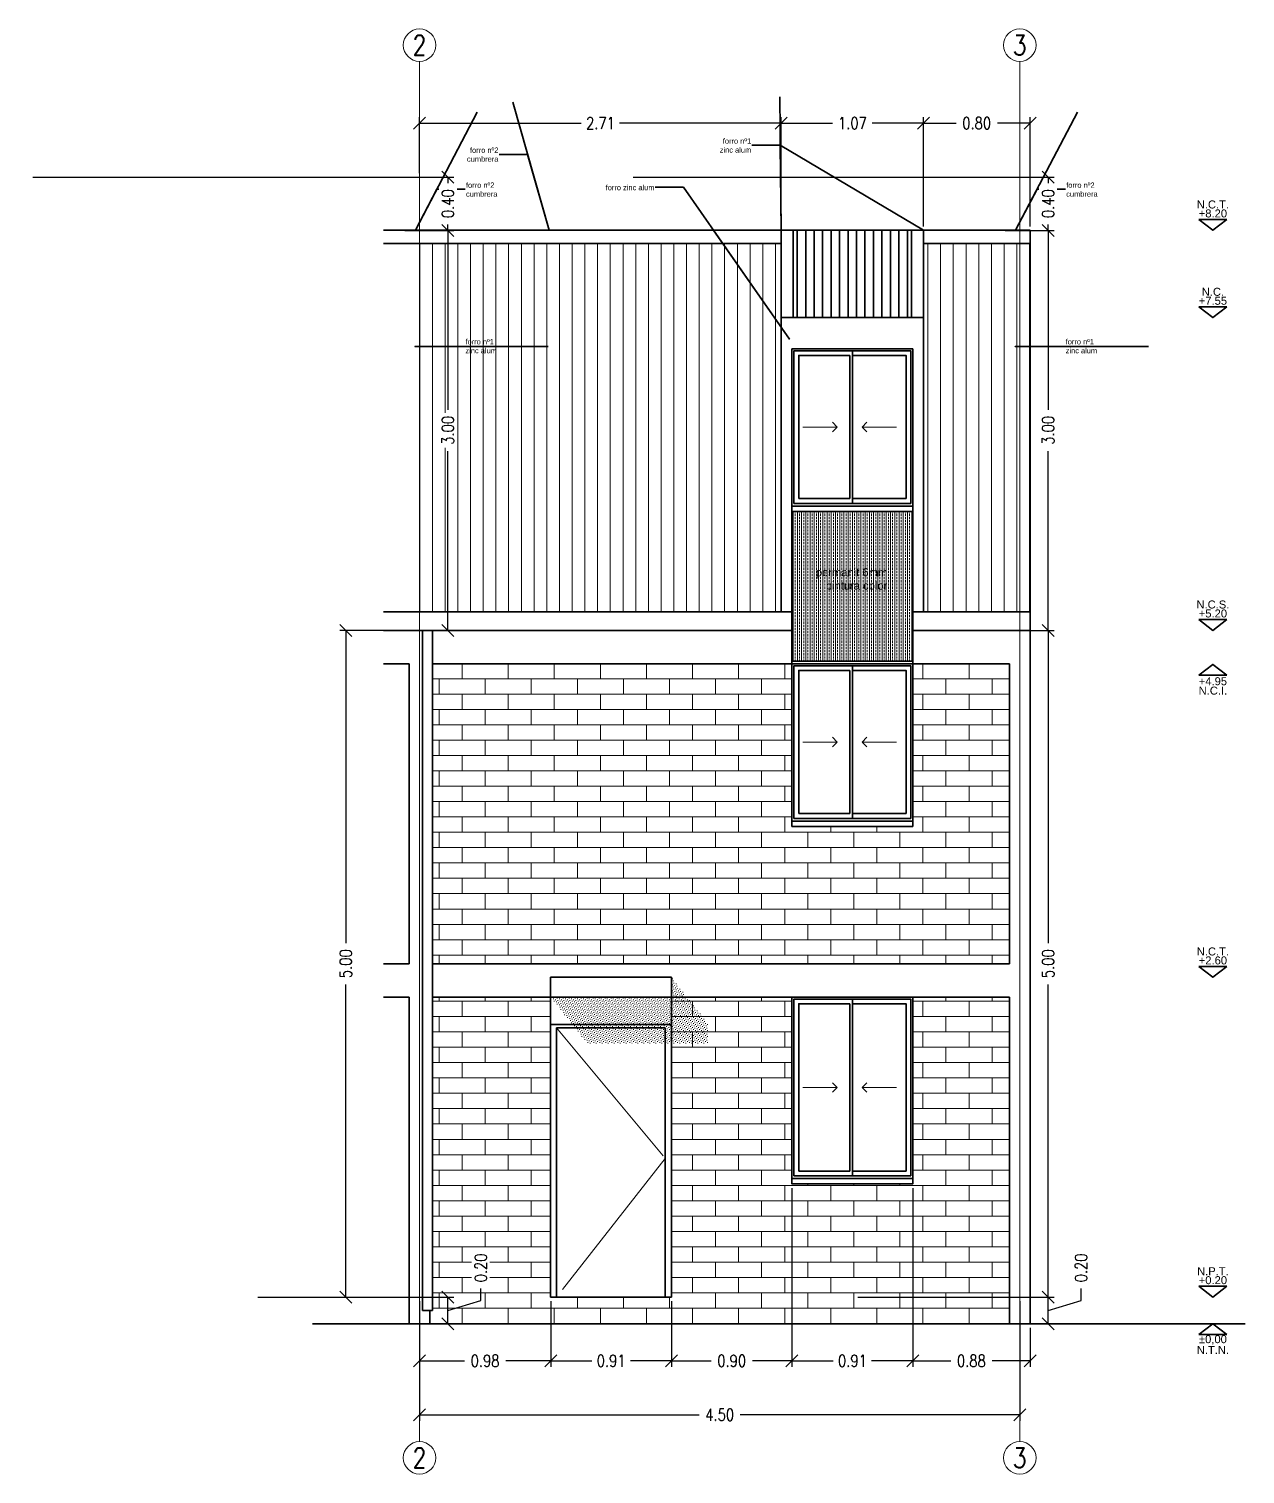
# Model space of a CAD drawing. Header units: metres. Extents: x 45 to 666, y -23 to 325.
# Drawn here: x 157.04 to 166.15, y -10.57 to 0.27 of the extents above; entities that cross this region are included whole.
import ezdxf
from ezdxf.enums import TextEntityAlignment as Align

# ---------------------------------------------------------------- set-up
doc = ezdxf.new("R2010")
doc.units = ezdxf.units.M
doc.header["$LTSCALE"] = 5
doc.header["$MEASUREMENT"] = 0
doc.linetypes.add('HIDDEN', pattern=[0.375, 0.25, -0.125])
doc.layers.get('0').update_dxf_attribs({"color": 30})
doc.layers.get('DEFPOINTS').update_dxf_attribs({"color": 210})
for name, color, linetype, lineweight in [('A-ANNO-DIMS', 3, 'Continuous', 18), ('A-ANNO-NOTE', 7, 'Continuous', 35), ('A-ANNO-SYMB', 3, 'Continuous', 18), ('A-ANNO-TEXT', 3, 'Continuous', 18), ('A-DOOR-FULL', 4, 'Continuous', 25), ('A-ELEV-MBE1', 7, 'Continuous', 35), ('A-ELEV-PATT', 8, 'Continuous', 18), ('A-FLOR-OVHD', 3, 'HIDDEN', 18), ('A-WALL-FULL', 7, 'Continuous', 35), ('A-WALL-FULL-EXTR', 7, 'Continuous', 35)]:
    doc.layers.add(name, color=color, linetype=linetype, lineweight=lineweight)
doc.styles.add('E-ARIAL', font='arial.ttf')
doc.styles.add('E-ROMANS', font='romans.shx', dxfattribs={"width": 0.8})
doc.dimstyles.new('E-0050_TICK_18', dxfattribs={"dimscale": 0.001, "dimtxt": 90, "dimasz": 90, "dimexe": 45, "dimexo": 30, "dimgap": 45, "dimtad": 0, "dimzin": 0, "dimdsep": 46, "dimtxsty": 'E-ROMANS', "dimblk": 'OBLIQUE', "dimcen": 45, "dimclrd": 256, "dimclre": 256, "dimclrt": 256, "dimadec": 0, "dimazin": 0, "dimtfac": 1, "dimtmove": 1, "dimatfit": 3, "dimldrblk": 'OPEN90', "dimfxl": 1, "dimtfill": 1, "dimtolj": 1, "dimtzin": 0, "dimarcsym": 0})
doc.dimstyles.new('E-0200_TICK_12', dxfattribs={"dimscale": 0.001, "dimtxt": 240, "dimasz": 240, "dimexe": 120, "dimexo": 80, "dimgap": 120, "dimtad": 0, "dimzin": 0, "dimdsep": 46, "dimtxsty": 'E-ROMANS', "dimblk": 'OBLIQUE', "dimcen": 120, "dimclrd": 256, "dimclre": 256, "dimclrt": 256, "dimadec": 0, "dimazin": 0, "dimtfac": 1, "dimtmove": 1, "dimatfit": 3, "dimldrblk": 'OPEN90', "dimfxl": 1, "dimtfill": 1, "dimtolj": 1, "dimtzin": 0, "dimlwd": -1, "dimarcsym": 0})

# ---------------------------------------------------------------- blocks, each defined once
blk = doc.blocks.new('_Oblique')
at = {"color": 0, "linetype": 'ByBlock', "lineweight": -2}
blk.add_line((-0.5, -0.5), (0.5, 0.5), dxfattribs=at)
blk = doc.blocks.new('*D122')
at = {"layer": 'A-ANNO-DIMS', "lineweight": -2, "transparency": 16777216}
for p, q in [((159.965, -9.274), (159.965, -10.171)), ((164.465, -9.274), (164.465, -10.171)), ((159.965, -10.126), (162.06, -10.126)), ((164.465, -10.126), (162.369, -10.126))]:
    blk.add_line(p, q, dxfattribs=at)
at = {"layer": 'DEFPOINTS', "color": 0, "transparency": 16777216}
for p in [(159.965, -9.244), (164.465, -9.244), (164.465, -10.126)]:
    blk.add_point(p, dxfattribs=at)
at = {"layer": 'A-ANNO-DIMS', "lineweight": -2, "transparency": 16777216, "xscale": 0.09, "yscale": 0.09, "zscale": 0.09, "rotation": 180}
blk.add_blockref('_Oblique', (159.965, -10.126), dxfattribs=at)
at = {"layer": 'A-ANNO-DIMS', "lineweight": -2, "transparency": 16777216, "xscale": 0.09, "yscale": 0.09, "zscale": 0.09}
blk.add_blockref('_Oblique', (164.465, -10.126), dxfattribs=at)
at = {"layer": 'A-ANNO-DIMS', "transparency": 16777216, "insert": (162.215, -10.126), "char_height": 0.09, "attachment_point": 5, "style": 'E-ROMANS', "bg_fill": 3, "box_fill_scale": 1.25, "bg_fill_color": 256, "bg_fill_true_color": 13158600, "bg_fill_transparency": 0}
blk.add_mtext('\\A1;4.50', dxfattribs=at)
blk = doc.blocks.new('_Open90')
at = {"color": 0, "linetype": 'ByBlock', "lineweight": -2}
for p, q in [((0, 0), (-1, 0)), ((-0.5, 0.5), (0, 0)), ((0, 0), (-0.5, -0.5))]:
    blk.add_line(p, q, dxfattribs=at)
blk = doc.blocks.new('*D516')
at = {"layer": 'A-ANNO-DIMS', "lineweight": -2, "transparency": 16777216}
for p, q in [((160.948, -9.274), (160.948, -9.767)), ((159.965, -9.474), (159.965, -9.767)), ((159.965, -9.722), (160.301, -9.722)), ((160.948, -9.722), (160.611, -9.722))]:
    blk.add_line(p, q, dxfattribs=at)
at = {"layer": 'DEFPOINTS', "color": 0, "transparency": 16777216}
for p in [(160.948, -9.244), (159.965, -9.444), (160.948, -9.722)]:
    blk.add_point(p, dxfattribs=at)
at = {"layer": 'A-ANNO-DIMS', "lineweight": -2, "transparency": 16777216, "xscale": 0.09, "yscale": 0.09, "zscale": 0.09, "rotation": 180}
blk.add_blockref('_Oblique', (159.965, -9.722), dxfattribs=at)
at = {"layer": 'A-ANNO-DIMS', "lineweight": -2, "transparency": 16777216, "xscale": 0.09, "yscale": 0.09, "zscale": 0.09}
blk.add_blockref('_Oblique', (160.948, -9.722), dxfattribs=at)
at = {"layer": 'A-ANNO-DIMS', "transparency": 16777216, "insert": (160.456, -9.722), "char_height": 0.09, "attachment_point": 5, "style": 'E-ROMANS', "bg_fill": 3, "box_fill_scale": 1.25, "bg_fill_color": 256, "bg_fill_true_color": 13158600, "bg_fill_transparency": 0}
blk.add_mtext('\\A1;0.98', dxfattribs=at)
blk = doc.blocks.new('*D517')
at = {"layer": 'A-ANNO-DIMS', "lineweight": -2, "transparency": 16777216}
for p, q in [((160.948, -9.274), (160.948, -9.767)), ((161.854, -9.274), (161.854, -9.767)), ((160.948, -9.722), (161.256, -9.722)), ((161.854, -9.722), (161.545, -9.722))]:
    blk.add_line(p, q, dxfattribs=at)
at = {"layer": 'DEFPOINTS', "color": 0, "transparency": 16777216}
for p in [(160.948, -9.244), (161.854, -9.244), (161.854, -9.722)]:
    blk.add_point(p, dxfattribs=at)
at = {"layer": 'A-ANNO-DIMS', "lineweight": -2, "transparency": 16777216, "xscale": 0.09, "yscale": 0.09, "zscale": 0.09, "rotation": 180}
blk.add_blockref('_Oblique', (160.948, -9.722), dxfattribs=at)
at = {"layer": 'A-ANNO-DIMS', "lineweight": -2, "transparency": 16777216, "xscale": 0.09, "yscale": 0.09, "zscale": 0.09}
blk.add_blockref('_Oblique', (161.854, -9.722), dxfattribs=at)
at = {"layer": 'A-ANNO-DIMS', "transparency": 16777216, "insert": (161.401, -9.722), "char_height": 0.09, "attachment_point": 5, "style": 'E-ROMANS', "bg_fill": 3, "box_fill_scale": 1.25, "bg_fill_color": 256, "bg_fill_true_color": 13158600, "bg_fill_transparency": 0}
blk.add_mtext('\\A1;0.91', dxfattribs=at)
blk = doc.blocks.new('*D518')
at = {"layer": 'A-ANNO-DIMS', "lineweight": -2, "transparency": 16777216}
for p, q in [((162.757, -8.426), (162.757, -9.767)), ((161.854, -9.274), (161.854, -9.767)), ((161.854, -9.722), (162.15, -9.722)), ((162.757, -9.722), (162.46, -9.722))]:
    blk.add_line(p, q, dxfattribs=at)
at = {"layer": 'DEFPOINTS', "color": 0, "transparency": 16777216}
for p in [(162.757, -8.396), (161.854, -9.244), (162.757, -9.722)]:
    blk.add_point(p, dxfattribs=at)
at = {"layer": 'A-ANNO-DIMS', "lineweight": -2, "transparency": 16777216, "xscale": 0.09, "yscale": 0.09, "zscale": 0.09, "rotation": 180}
blk.add_blockref('_Oblique', (161.854, -9.722), dxfattribs=at)
at = {"layer": 'A-ANNO-DIMS', "lineweight": -2, "transparency": 16777216, "xscale": 0.09, "yscale": 0.09, "zscale": 0.09}
blk.add_blockref('_Oblique', (162.757, -9.722), dxfattribs=at)
at = {"layer": 'A-ANNO-DIMS', "transparency": 16777216, "insert": (162.305, -9.722), "char_height": 0.09, "attachment_point": 5, "style": 'E-ROMANS', "bg_fill": 3, "box_fill_scale": 1.25, "bg_fill_color": 256, "bg_fill_true_color": 13158600, "bg_fill_transparency": 0}
blk.add_mtext('\\A1;0.90', dxfattribs=at)
blk = doc.blocks.new('*D519')
at = {"layer": 'A-ANNO-DIMS', "lineweight": -2, "transparency": 16777216}
for p, q in [((162.757, -8.426), (162.757, -9.767)), ((163.663, -8.426), (163.663, -9.767)), ((162.757, -9.722), (163.065, -9.722)), ((163.663, -9.722), (163.354, -9.722))]:
    blk.add_line(p, q, dxfattribs=at)
at = {"layer": 'DEFPOINTS', "color": 0, "transparency": 16777216}
for p in [(162.757, -8.396), (163.663, -8.396), (163.663, -9.722)]:
    blk.add_point(p, dxfattribs=at)
at = {"layer": 'A-ANNO-DIMS', "lineweight": -2, "transparency": 16777216, "xscale": 0.09, "yscale": 0.09, "zscale": 0.09, "rotation": 180}
blk.add_blockref('_Oblique', (162.757, -9.722), dxfattribs=at)
at = {"layer": 'A-ANNO-DIMS', "lineweight": -2, "transparency": 16777216, "xscale": 0.09, "yscale": 0.09, "zscale": 0.09}
blk.add_blockref('_Oblique', (163.663, -9.722), dxfattribs=at)
at = {"layer": 'A-ANNO-DIMS', "transparency": 16777216, "insert": (163.21, -9.722), "char_height": 0.09, "attachment_point": 5, "style": 'E-ROMANS', "bg_fill": 3, "box_fill_scale": 1.25, "bg_fill_color": 256, "bg_fill_true_color": 13158600, "bg_fill_transparency": 0}
blk.add_mtext('\\A1;0.91', dxfattribs=at)
blk = doc.blocks.new('*D520')
at = {"layer": 'A-ANNO-DIMS', "lineweight": -2, "transparency": 16777216}
for p, q in [((163.663, -8.426), (163.663, -9.767)), ((164.542, -9.474), (164.542, -9.767)), ((163.663, -9.722), (163.947, -9.722)), ((164.542, -9.722), (164.257, -9.722))]:
    blk.add_line(p, q, dxfattribs=at)
at = {"layer": 'DEFPOINTS', "color": 0, "transparency": 16777216}
for p in [(163.663, -8.396), (164.542, -9.444), (164.542, -9.722)]:
    blk.add_point(p, dxfattribs=at)
at = {"layer": 'A-ANNO-DIMS', "lineweight": -2, "transparency": 16777216, "xscale": 0.09, "yscale": 0.09, "zscale": 0.09, "rotation": 180}
blk.add_blockref('_Oblique', (163.663, -9.722), dxfattribs=at)
at = {"layer": 'A-ANNO-DIMS', "lineweight": -2, "transparency": 16777216, "xscale": 0.09, "yscale": 0.09, "zscale": 0.09}
blk.add_blockref('_Oblique', (164.542, -9.722), dxfattribs=at)
at = {"layer": 'A-ANNO-DIMS', "transparency": 16777216, "insert": (164.102, -9.722), "char_height": 0.09, "attachment_point": 5, "style": 'E-ROMANS', "bg_fill": 3, "box_fill_scale": 1.25, "bg_fill_color": 256, "bg_fill_true_color": 13158600, "bg_fill_transparency": 0}
blk.add_mtext('\\A1;0.88', dxfattribs=at)
blk = doc.blocks.new('*D521')
at = {"layer": 'A-ANNO-DIMS', "lineweight": -2, "transparency": 16777216}
for p, q in [((159.965, -0.814), (159.965, -0.395)), ((162.677, -1.214), (162.677, -0.395)), ((159.965, -0.44), (161.176, -0.44)), ((162.677, -0.44), (161.465, -0.44))]:
    blk.add_line(p, q, dxfattribs=at)
at = {"layer": 'DEFPOINTS', "color": 0, "transparency": 16777216}
for p in [(162.677, -0.44), (159.965, -0.844), (162.677, -1.244)]:
    blk.add_point(p, dxfattribs=at)
at = {"layer": 'A-ANNO-DIMS', "lineweight": -2, "transparency": 16777216, "xscale": 0.09, "yscale": 0.09, "zscale": 0.09, "rotation": 180}
blk.add_blockref('_Oblique', (159.965, -0.44), dxfattribs=at)
at = {"layer": 'A-ANNO-DIMS', "lineweight": -2, "transparency": 16777216, "xscale": 0.09, "yscale": 0.09, "zscale": 0.09}
blk.add_blockref('_Oblique', (162.677, -0.44), dxfattribs=at)
at = {"layer": 'A-ANNO-DIMS', "transparency": 16777216, "insert": (161.321, -0.44), "char_height": 0.09, "attachment_point": 5, "style": 'E-ROMANS', "bg_fill": 3, "box_fill_scale": 1.25, "bg_fill_color": 256, "bg_fill_true_color": 13158600, "bg_fill_transparency": 0}
blk.add_mtext('\\A1;2.71', dxfattribs=at)
blk = doc.blocks.new('*D522')
at = {"layer": 'A-ANNO-DIMS', "lineweight": -2, "transparency": 16777216}
for p, q in [((162.677, -1.214), (162.677, -0.395)), ((163.743, -1.214), (163.743, -0.395)), ((162.677, -0.44), (163.06, -0.44)), ((163.743, -0.44), (163.359, -0.44))]:
    blk.add_line(p, q, dxfattribs=at)
at = {"layer": 'DEFPOINTS', "color": 0, "transparency": 16777216}
for p in [(163.743, -0.44), (162.677, -1.244), (163.743, -1.244)]:
    blk.add_point(p, dxfattribs=at)
at = {"layer": 'A-ANNO-DIMS', "lineweight": -2, "transparency": 16777216, "xscale": 0.09, "yscale": 0.09, "zscale": 0.09, "rotation": 180}
blk.add_blockref('_Oblique', (162.677, -0.44), dxfattribs=at)
at = {"layer": 'A-ANNO-DIMS', "lineweight": -2, "transparency": 16777216, "xscale": 0.09, "yscale": 0.09, "zscale": 0.09}
blk.add_blockref('_Oblique', (163.743, -0.44), dxfattribs=at)
at = {"layer": 'A-ANNO-DIMS', "transparency": 16777216, "insert": (163.21, -0.44), "char_height": 0.09, "attachment_point": 5, "style": 'E-ROMANS', "bg_fill": 3, "box_fill_scale": 1.25, "bg_fill_color": 256, "bg_fill_true_color": 13158600, "bg_fill_transparency": 0}
blk.add_mtext('\\A1;1.07', dxfattribs=at)
blk = doc.blocks.new('*D523')
at = {"layer": 'A-ANNO-DIMS', "lineweight": -2, "transparency": 16777216}
for p, q in [((163.743, -1.214), (163.743, -0.395)), ((164.542, -1.214), (164.542, -0.395)), ((163.743, -0.44), (163.987, -0.44)), ((164.542, -0.44), (164.297, -0.44))]:
    blk.add_line(p, q, dxfattribs=at)
at = {"layer": 'DEFPOINTS', "color": 0, "transparency": 16777216}
for p in [(164.542, -0.44), (163.743, -1.244), (164.542, -1.244)]:
    blk.add_point(p, dxfattribs=at)
at = {"layer": 'A-ANNO-DIMS', "lineweight": -2, "transparency": 16777216, "xscale": 0.09, "yscale": 0.09, "zscale": 0.09, "rotation": 180}
blk.add_blockref('_Oblique', (163.743, -0.44), dxfattribs=at)
at = {"layer": 'A-ANNO-DIMS', "lineweight": -2, "transparency": 16777216, "xscale": 0.09, "yscale": 0.09, "zscale": 0.09}
blk.add_blockref('_Oblique', (164.542, -0.44), dxfattribs=at)
at = {"layer": 'A-ANNO-DIMS', "transparency": 16777216, "insert": (164.142, -0.44), "char_height": 0.09, "attachment_point": 5, "style": 'E-ROMANS', "bg_fill": 3, "box_fill_scale": 1.25, "bg_fill_color": 256, "bg_fill_true_color": 13158600, "bg_fill_transparency": 0}
blk.add_mtext('\\A1;0.80', dxfattribs=at)
blk = doc.blocks.new('TAG-LEVEL-CO')
for points in [[(0.352, 0.272), (-0.352, 0.272)], [(0.352, 0.272), (0, 0), (-0.352, 0.272)]]:
    blk.add_lwpolyline(points)
at = {"style": 'E-ARIAL'}
for tag, p in [('N.P.T.', (0, 0.486)), ('%%P0,00', (0, 0.262))]:
    blk.add_attdef(tag, text='', height=0.2, dxfattribs=at).set_placement(p, align=Align.BOTTOM_CENTER)
blk = doc.blocks.new('*D186')
at = {"layer": 'A-ANNO-DIMS', "lineweight": -2, "transparency": 16777216}
for p, q in [((164.924, -9.27), (164.924, -9.18)), ((163.251, -9.244), (164.722, -9.244)), ((164.677, -9.444), (164.677, -9.244)), ((164.677, -9.344), (164.924, -9.27)), ((164.355, -9.444), (164.722, -9.444))]:
    blk.add_line(p, q, dxfattribs=at)
at = {"layer": 'DEFPOINTS', "color": 0, "transparency": 16777216}
for p in [(163.221, -9.244), (164.677, -9.244), (164.325, -9.444)]:
    blk.add_point(p, dxfattribs=at)
at = {"layer": 'A-ANNO-DIMS', "lineweight": -2, "transparency": 16777216, "xscale": 0.09, "yscale": 0.09, "zscale": 0.09}
for p, rotation in [((164.677, -9.244), 90), ((164.677, -9.444), 270)]:
    blk.add_blockref('_Oblique', p, dxfattribs=dict(at, rotation=rotation))
at = {"layer": 'A-ANNO-DIMS', "transparency": 16777216, "insert": (164.924, -9.025), "char_height": 0.09, "attachment_point": 5, "rotation": 90, "style": 'E-ROMANS', "bg_fill": 3, "box_fill_scale": 1.25, "bg_fill_color": 256, "bg_fill_true_color": 13158600, "bg_fill_transparency": 0}
blk.add_mtext('\\A1;0.20', dxfattribs=at)
blk = doc.blocks.new('*D187')
at = {"layer": 'A-ANNO-DIMS', "lineweight": -2, "transparency": 16777216}
for p, q in [((164.355, -4.244), (164.722, -4.244)), ((164.677, -4.244), (164.677, -6.589)), ((164.677, -9.244), (164.677, -6.899)), ((163.251, -9.244), (164.722, -9.244))]:
    blk.add_line(p, q, dxfattribs=at)
at = {"layer": 'DEFPOINTS', "color": 0, "transparency": 16777216}
for p in [(164.325, -4.244), (164.677, -4.244), (163.221, -9.244)]:
    blk.add_point(p, dxfattribs=at)
at = {"layer": 'A-ANNO-DIMS', "lineweight": -2, "transparency": 16777216, "xscale": 0.09, "yscale": 0.09, "zscale": 0.09}
for p, rotation in [((164.677, -4.244), 90), ((164.677, -9.244), 270)]:
    blk.add_blockref('_Oblique', p, dxfattribs=dict(at, rotation=rotation))
at = {"layer": 'A-ANNO-DIMS', "transparency": 16777216, "insert": (164.677, -6.744), "char_height": 0.09, "attachment_point": 5, "rotation": 90, "style": 'E-ROMANS', "bg_fill": 3, "box_fill_scale": 1.25, "bg_fill_color": 256, "bg_fill_true_color": 13158600, "bg_fill_transparency": 0}
blk.add_mtext('\\A1;5.00', dxfattribs=at)
blk = doc.blocks.new('*D188')
at = {"layer": 'A-ANNO-DIMS', "lineweight": -2, "transparency": 16777216}
for p, q in [((164.355, -1.244), (164.722, -1.244)), ((164.677, -1.244), (164.677, -2.589)), ((164.677, -4.244), (164.677, -2.899)), ((164.355, -4.244), (164.722, -4.244))]:
    blk.add_line(p, q, dxfattribs=at)
at = {"layer": 'DEFPOINTS', "color": 0, "transparency": 16777216}
for p in [(164.325, -1.244), (164.677, -1.244), (164.325, -4.244)]:
    blk.add_point(p, dxfattribs=at)
at = {"layer": 'A-ANNO-DIMS', "lineweight": -2, "transparency": 16777216, "xscale": 0.09, "yscale": 0.09, "zscale": 0.09}
for p, rotation in [((164.677, -1.244), 90), ((164.677, -4.244), 270)]:
    blk.add_blockref('_Oblique', p, dxfattribs=dict(at, rotation=rotation))
at = {"layer": 'A-ANNO-DIMS', "transparency": 16777216, "insert": (164.677, -2.744), "char_height": 0.09, "attachment_point": 5, "rotation": 90, "style": 'E-ROMANS', "bg_fill": 3, "box_fill_scale": 1.25, "bg_fill_color": 256, "bg_fill_true_color": 13158600, "bg_fill_transparency": 0}
blk.add_mtext('\\A1;3.00', dxfattribs=at)
blk = doc.blocks.new('*D189')
at = {"layer": 'A-ANNO-DIMS', "lineweight": -2, "transparency": 16777216}
for p, q in [((161.566, -0.844), (164.722, -0.844)), ((164.677, -0.844), (164.677, -0.889)), ((164.355, -1.244), (164.722, -1.244)), ((164.677, -1.244), (164.677, -1.199))]:
    blk.add_line(p, q, dxfattribs=at)
at = {"layer": 'DEFPOINTS', "color": 0, "transparency": 16777216}
for p in [(161.536, -0.844), (164.677, -0.844), (164.325, -1.244)]:
    blk.add_point(p, dxfattribs=at)
at = {"layer": 'A-ANNO-DIMS', "lineweight": -2, "transparency": 16777216, "xscale": 0.09, "yscale": 0.09, "zscale": 0.09}
for p, rotation in [((164.677, -0.844), 90), ((164.677, -1.244), 270)]:
    blk.add_blockref('_Oblique', p, dxfattribs=dict(at, rotation=rotation))
at = {"layer": 'A-ANNO-DIMS', "transparency": 16777216, "insert": (164.677, -1.044), "char_height": 0.09, "attachment_point": 5, "rotation": 90, "style": 'E-ROMANS', "bg_fill": 3, "box_fill_scale": 1.25, "bg_fill_color": 256, "bg_fill_true_color": 13158600, "bg_fill_transparency": 0}
blk.add_mtext('\\A1;0.40', dxfattribs=at)
blk = doc.blocks.new('*D214')
at = {"layer": 'A-ANNO-DIMS', "lineweight": -2, "transparency": 16777216}
for p, q in [((160.424, -9.27), (160.424, -9.18)), ((158.751, -9.244), (160.222, -9.244)), ((160.177, -9.444), (160.177, -9.244)), ((160.177, -9.344), (160.424, -9.27)), ((159.855, -9.444), (160.222, -9.444))]:
    blk.add_line(p, q, dxfattribs=at)
at = {"layer": 'DEFPOINTS', "color": 0, "transparency": 16777216}
for p in [(158.721, -9.244), (160.177, -9.244), (159.825, -9.444)]:
    blk.add_point(p, dxfattribs=at)
at = {"layer": 'A-ANNO-DIMS', "lineweight": -2, "transparency": 16777216, "xscale": 0.09, "yscale": 0.09, "zscale": 0.09}
for p, rotation in [((160.177, -9.244), 90), ((160.177, -9.444), 270)]:
    blk.add_blockref('_Oblique', p, dxfattribs=dict(at, rotation=rotation))
at = {"layer": 'A-ANNO-DIMS', "transparency": 16777216, "insert": (160.424, -9.025), "char_height": 0.09, "attachment_point": 5, "rotation": 90, "style": 'E-ROMANS', "bg_fill": 3, "box_fill_scale": 1.25, "bg_fill_color": 256, "bg_fill_true_color": 13158600, "bg_fill_transparency": 0}
blk.add_mtext('\\A1;0.20', dxfattribs=at)
blk = doc.blocks.new('*D215')
at = {"layer": 'A-ANNO-DIMS', "lineweight": -2, "transparency": 16777216}
for p, q in [((159.795, -4.244), (159.366, -4.244)), ((159.411, -4.244), (159.411, -6.589)), ((159.411, -9.244), (159.411, -6.899)), ((158.751, -9.244), (159.456, -9.244))]:
    blk.add_line(p, q, dxfattribs=at)
at = {"layer": 'DEFPOINTS', "color": 0, "transparency": 16777216}
for p in [(159.411, -4.244), (159.825, -4.244), (158.721, -9.244)]:
    blk.add_point(p, dxfattribs=at)
at = {"layer": 'A-ANNO-DIMS', "lineweight": -2, "transparency": 16777216, "xscale": 0.09, "yscale": 0.09, "zscale": 0.09}
for p, rotation in [((159.411, -4.244), 90), ((159.411, -9.244), 270)]:
    blk.add_blockref('_Oblique', p, dxfattribs=dict(at, rotation=rotation))
at = {"layer": 'A-ANNO-DIMS', "transparency": 16777216, "insert": (159.411, -6.744), "char_height": 0.09, "attachment_point": 5, "rotation": 90, "style": 'E-ROMANS', "bg_fill": 3, "box_fill_scale": 1.25, "bg_fill_color": 256, "bg_fill_true_color": 13158600, "bg_fill_transparency": 0}
blk.add_mtext('\\A1;5.00', dxfattribs=at)
blk = doc.blocks.new('*D216')
at = {"layer": 'A-ANNO-DIMS', "lineweight": -2, "transparency": 16777216}
for p, q in [((159.855, -1.244), (160.222, -1.244)), ((160.177, -1.244), (160.177, -2.589)), ((160.177, -4.244), (160.177, -2.899)), ((159.855, -4.244), (160.222, -4.244))]:
    blk.add_line(p, q, dxfattribs=at)
at = {"layer": 'DEFPOINTS', "color": 0, "transparency": 16777216}
for p in [(159.825, -1.244), (160.177, -1.244), (159.825, -4.244)]:
    blk.add_point(p, dxfattribs=at)
at = {"layer": 'A-ANNO-DIMS', "lineweight": -2, "transparency": 16777216, "xscale": 0.09, "yscale": 0.09, "zscale": 0.09}
for p, rotation in [((160.177, -1.244), 90), ((160.177, -4.244), 270)]:
    blk.add_blockref('_Oblique', p, dxfattribs=dict(at, rotation=rotation))
at = {"layer": 'A-ANNO-DIMS', "transparency": 16777216, "insert": (160.177, -2.744), "char_height": 0.09, "attachment_point": 5, "rotation": 90, "style": 'E-ROMANS', "bg_fill": 3, "box_fill_scale": 1.25, "bg_fill_color": 256, "bg_fill_true_color": 13158600, "bg_fill_transparency": 0}
blk.add_mtext('\\A1;3.00', dxfattribs=at)
blk = doc.blocks.new('*D217')
at = {"layer": 'A-ANNO-DIMS', "lineweight": -2, "transparency": 16777216}
for p, q in [((157.066, -0.844), (160.222, -0.844)), ((160.177, -0.844), (160.177, -0.889)), ((159.855, -1.244), (160.222, -1.244)), ((160.177, -1.244), (160.177, -1.199))]:
    blk.add_line(p, q, dxfattribs=at)
at = {"layer": 'DEFPOINTS', "color": 0, "transparency": 16777216}
for p in [(157.036, -0.844), (160.177, -0.844), (159.825, -1.244)]:
    blk.add_point(p, dxfattribs=at)
at = {"layer": 'A-ANNO-DIMS', "lineweight": -2, "transparency": 16777216, "xscale": 0.09, "yscale": 0.09, "zscale": 0.09}
for p, rotation in [((160.177, -0.844), 90), ((160.177, -1.244), 270)]:
    blk.add_blockref('_Oblique', p, dxfattribs=dict(at, rotation=rotation))
at = {"layer": 'A-ANNO-DIMS', "transparency": 16777216, "insert": (160.177, -1.044), "char_height": 0.09, "attachment_point": 5, "rotation": 90, "style": 'E-ROMANS', "bg_fill": 3, "box_fill_scale": 1.25, "bg_fill_color": 256, "bg_fill_true_color": 13158600, "bg_fill_transparency": 0}
blk.add_mtext('\\A1;0.40', dxfattribs=at)

msp = doc.modelspace()

# ---------------------------------------------------------------- hatches: boundary and pattern name
at = {"layer": 'A-ELEV-MBE1'}
h = msp.add_hatch(dxfattribs=at)
h.set_pattern_fill('LINE', color=256, scale=0.02, angle=90, style=0)
h.set_pattern_definition([(90, (-32.21227, -57.724315), (-0.0635, 4e-18), [])])
h.paths.add_polyline_path([(163.6525, -1.2438), (162.7665, -1.2438), (162.7665, -1.8987), (163.6525, -1.8987)])
at = {"layer": 'A-ELEV-PATT'}
h = msp.add_hatch(dxfattribs=at)
h.set_pattern_fill('LINE', color=256, scale=0.03, angle=90, style=0)
h.set_pattern_definition([(90, (-43.20227, 32.35333), (-0.09525, 6e-18), [])])
h.paths.add_polyline_path([(164.5415, -1.3438), (163.7425, -1.3438), (163.7425, -1.8987), (163.7425, -4.1038), (164.4625, -4.1038), (164.5415, -4.1038)])
h.paths.add_polyline_path([(159.9645, -1.3438), (159.9645, -4.1038), (162.6765, -4.1038), (162.6765, -1.3438)])
h = msp.add_hatch(dxfattribs=at)
h.set_pattern_fill('BRASS', color=256, scale=0.005, angle=90, style=0)
h.set_pattern_definition([(90, (358.63135, -57.724315), (0.03175, 2e-18), []), (90, (358.647226, -57.724315), (0.03175, 2e-18), [0.015875, -0.0079375])])
h.paths.add_polyline_path([(163.6625, -4.4758), (163.6626, -3.3517), (162.7565, -3.3517), (162.7565, -4.4758)])
h = msp.add_hatch(dxfattribs=at)
h.set_pattern_fill('DOTS', color=256, scale=0.01, angle=45, style=0)
h.set_pattern_definition([(45, (-38.702268, 32.353326), (-0.0056126601, 0.0168379802), [0, -0.015875])])
h.paths.add_polyline_path([(161.8535, -6.8458), (162.1271, -7.1929), (162.1271, -7.3429), (161.2211, -7.3409), (160.9475, -6.9938), (161.8535, -6.9938)])

# ---------------------------------------------------------------- linework, layer by layer
at = {"layer": 'A-ANNO-SYMB', "ltscale": 2}
for points in [[(159.9645, 0.0228), (159.9645, -10.3277)], [(164.4645, 0.0228), (164.4645, -10.3277)]]:
    msp.add_lwpolyline(points, dxfattribs=at)
at = {"layer": 'A-ANNO-SYMB', "linetype": 'Continuous', "ltscale": 5}
for centre in [(159.9645, 0.1447), (164.4645, 0.1447), (159.9645, -10.4496), (164.4645, -10.4496)]:
    msp.add_circle(centre, 0.1219, dxfattribs=at)
at = {"layer": 'A-DOOR-FULL'}
for points in [[(163.6625, -2.1337), (162.7565, -2.1337), (162.7565, -3.3517), (163.6626, -3.3517)], [(163.6625, -4.4958), (162.7565, -4.4958), (162.7565, -5.7138), (163.6626, -5.7138)]]:
    msp.add_lwpolyline(points, close=True, dxfattribs=at)
at = {"layer": 'A-ELEV-MBE1'}
for p, q in [((162.6765, -1.8987), (162.6765, -1.2438)), ((162.6765, -1.2438), (163.7425, -1.2438)), ((162.7665, -1.8987), (162.7665, -1.2438)), ((163.6525, -1.8987), (163.6525, -1.2438)), ((163.7425, -1.8987), (163.7425, -1.2438)), ((164.5415, -4.1038), (164.5415, -1.2438)), ((163.2095, -3.2917), (163.2095, -2.1467)), ((163.1895, -3.2561), (163.1895, -2.1823)), ((162.7565, -3.3117), (163.6625, -3.3117)), ((162.7715, -3.2917), (163.6475, -3.2917)), ((162.8071, -3.2561), (163.1895, -3.2561)), ((163.2095, -3.2561), (163.6119, -3.2561)), ((164.5415, -4.2438), (164.5415, -4.1038)), ((164.5415, -9.4438), (164.5415, -4.2438)), ((159.8876, -4.4958), (159.6948, -4.4958)), ((159.8876, -6.7438), (159.8876, -4.4958)), ((162.7565, -4.4758), (163.6625, -4.4758)), ((163.1895, -5.6182), (163.1895, -4.5444)), ((163.2095, -5.6538), (163.2095, -4.5088)), ((162.8071, -5.6182), (163.1895, -5.6182)), ((163.2095, -5.6182), (163.6119, -5.6182)), ((162.7565, -5.6738), (163.6625, -5.6738)), ((162.7715, -5.6538), (163.6475, -5.6538)), ((163.1895, -8.3002), (163.1895, -7.0444)), ((163.2095, -8.3358), (163.2095, -7.0088)), ((161.8535, -7.1988), (160.9475, -7.1988)), ((161.8073, -7.2238), (160.9913, -7.2238)), ((162.7715, -8.3358), (163.6475, -8.3358)), ((162.8071, -8.3002), (163.1895, -8.3002)), ((163.2095, -8.3002), (163.6119, -8.3002)), ((162.7565, -8.3558), (163.6625, -8.3558))]:
    msp.add_line(p, q, dxfattribs=at)
for points in [[(159.6948, -1.2438), (160.0415, -1.2438)], [(159.9645, -1.2438), (162.6765, -1.2438)], [(163.7425, -1.2438), (164.5415, -1.2438)], [(164.4625, -1.2438), (164.5415, -1.2438)], [(159.6948, -1.3438), (160.0415, -1.3438)], [(159.9625, -1.3438), (160.0415, -1.3438)], [(159.9645, -1.3438), (162.6765, -1.3438)], [(163.7425, -1.3438), (164.5415, -1.3438)], [(164.4625, -1.3438), (164.5415, -1.3438)], [(162.6765, -4.1038), (162.6765, -1.8987), (163.7425, -1.8987), (163.7425, -4.1038)], [(163.6475, -3.2917), (163.6475, -2.1467), (162.7715, -2.1467), (162.7715, -3.2917)], [(163.1895, -2.1823), (162.8071, -2.1823), (162.8071, -3.2561)], [(163.6119, -3.2561), (163.6119, -2.1823), (163.2095, -2.1823)], [(162.7565, -4.4958), (162.7565, -3.3517)], [(163.6626, -3.3517), (163.6625, -4.4958)], [(159.9645, -4.1038), (159.6948, -4.1038)], [(159.9645, -4.1038), (159.6948, -4.1038)], [(159.9625, -4.1038), (160.0415, -4.1038)], [(159.9645, -4.1038), (162.7565, -4.1038)], [(164.4625, -4.1038), (163.6626, -4.1038)], [(164.4625, -4.1038), (164.5415, -4.1038)], [(160.0625, -4.2438), (159.6948, -4.2438)], [(159.9625, -4.2438), (160.0415, -4.2438)], [(160.0625, -4.2438), (162.7565, -4.2438)], [(164.4625, -4.2438), (163.6625, -4.2438)], [(164.4625, -4.2438), (164.5415, -4.2438)], [(163.6475, -5.6538), (163.6475, -4.5088), (162.7715, -4.5088), (162.7715, -5.6538)], [(163.1895, -4.5444), (162.8071, -4.5444), (162.8071, -5.6182)], [(163.6119, -5.6182), (163.6119, -4.5444), (163.2095, -4.5444)], [(159.6948, -6.7438), (159.8876, -6.7438)], [(159.6948, -6.9958), (159.8876, -6.9958)], [(163.6475, -8.3358), (163.6475, -7.0088), (162.7715, -7.0088), (162.7715, -8.3358)], [(163.1895, -7.0444), (162.8071, -7.0444), (162.8071, -8.3002)], [(163.6119, -8.3002), (163.6119, -7.0444), (163.2095, -7.0444)]]:
    msp.add_lwpolyline(points, dxfattribs=at)
for points in [[(163.6625, -2.1337), (162.7565, -2.1337), (162.7565, -3.3517), (163.6625, -3.3517)], [(163.6625, -4.4958), (162.7565, -4.4958), (162.7565, -5.7138), (163.6625, -5.7138)], [(163.6625, -6.9958), (162.7565, -6.9958), (162.7565, -8.3958), (163.6625, -8.3958)]]:
    msp.add_lwpolyline(points, close=True, dxfattribs=at)
at = {"layer": 'A-FLOR-OVHD'}
for points in [[(163.0612, -2.6838), (163.0965, -2.7192), (163.0612, -2.7546)], [(163.3179, -2.6838), (163.2826, -2.7192), (163.3179, -2.7546)], [(162.8386, -2.7192), (163.0965, -2.7192)], [(163.5405, -2.7192), (163.2826, -2.7192)], [(162.8386, -5.0813), (163.0965, -5.0813)], [(163.0612, -5.0459), (163.0965, -5.0813), (163.0612, -5.1167)], [(163.3179, -5.0459), (163.2826, -5.0813), (163.3179, -5.1167)], [(163.5405, -5.0813), (163.2826, -5.0813)], [(162.8386, -7.6723), (163.0965, -7.6723)], [(163.0612, -7.6369), (163.0965, -7.6723), (163.0612, -7.7077)], [(163.3179, -7.6369), (163.2826, -7.6723), (163.3179, -7.7077)], [(163.5405, -7.6723), (163.2826, -7.6723)]]:
    msp.add_lwpolyline(points, dxfattribs=at)
at = {"layer": 'A-WALL-FULL'}
msp.add_lwpolyline([(159.1625, -9.4438), (166.154, -9.4438)], dxfattribs=at)
at = {"layer": 'A-WALL-FULL-EXTR'}
msp.add_line((160.9475, -6.9938), (161.8535, -6.9938), dxfattribs=at)
msp.add_lwpolyline([(161.8535, -6.9938), (161.8535, -6.8458), (160.9475, -6.8458), (160.9475, -6.9938)], dxfattribs=at)

# ---------------------------------------------------------------- block references
at = {"layer": 'A-ANNO-NOTE', "xscale": 0.3000000000000114, "yscale": 0.3000000000000114, "zscale": 0.3000000000000114}
for p, values in [((165.9127, -1.2438), {'%%P0,00': '+8.20', 'N.P.T.': 'N.C.T.'}), ((165.9127, -1.8987), {'%%P0,00': '+7.55', 'N.P.T.': 'N.C.'}), ((165.9127, -4.2438), {'%%P0,00': '+5.20', 'N.P.T.': 'N.C.S.'}), ((165.9127, -6.8458), {'%%P0,00': '+2.60', 'N.P.T.': 'N.C.T.'}), ((165.9127, -9.2438), {'%%P0,00': '+0.20', 'N.P.T.': 'N.P.T.'})]:
    msp.add_blockref('TAG-LEVEL-CO', p, dxfattribs=at).add_auto_attribs(values)
at = {"layer": 'A-ANNO-NOTE'}
ref = msp.add_blockref('TAG-LEVEL-CO', (165.9127, -4.4988), dxfattribs=dict(at, xscale=-0.3000000000000114, yscale=0.3000000000000114, zscale=0.3, rotation=180))
ref.add_attrib('%%P0,00', '+4.95', dxfattribs={"layer": '0', "height": 0.06, "rotation": 360, "style": 'E-ARIAL'}).set_placement((165.9127, -4.6735), align=Align.BOTTOM_CENTER)
ref.add_attrib('N.P.T.', 'N.C.I.', dxfattribs={"layer": '0', "height": 0.06, "rotation": 360, "style": 'E-ARIAL'}).set_placement((165.9127, -4.7438), align=Align.BOTTOM_CENTER)
ref = msp.add_blockref('TAG-LEVEL-CO', (165.9127, -9.4438), dxfattribs=dict(at, xscale=-0.3000000000000114, yscale=0.3000000000000114, zscale=0.3, rotation=180))
ref.add_attrib('%%P0,00', '%%P0,00', dxfattribs={"layer": '0', "height": 0.06, "style": 'E-ARIAL'}).set_placement((165.9127, -9.6079), align=Align.BOTTOM_CENTER)
ref.add_attrib('N.P.T.', 'N.T.N.', dxfattribs={"layer": '0', "height": 0.06, "style": 'E-ARIAL'}).set_placement((165.9127, -9.6888), align=Align.BOTTOM_CENTER)

# ---------------------------------------------------------------- texts
at = {"layer": 'A-ANNO-NOTE', "style": 'E-ARIAL'}
for s, insert, char_height, attachment_point in [('forro nº2\\Pcumbrera ', (164.8128, -0.9387), 0.04, 4), ('forro nº1\\Pzinc alum', (160.3088, -2.113), 0.04, 4), ('forro nº1\\Pzinc alum', (164.8088, -2.113), 0.04, 4), ('permanit 6mm\\Ppintura color', (163.4715, -3.8671), 0.06, 6)]:
    msp.add_mtext(s, dxfattribs=dict(at, insert=insert, char_height=char_height, attachment_point=attachment_point))
at = {"layer": 'A-ANNO-TEXT', "ltscale": 5, "char_height": 0.15, "attachment_point": 5, "style": 'E-ROMANS'}
for s, insert in [('2', (159.9645, 0.1447)), ('3', (164.4645, 0.1447)), ('2', (159.9645, -10.4496)), ('3', (164.4645, -10.4496))]:
    msp.add_mtext(s, dxfattribs=dict(at, insert=insert))

# ---------------------------------------------------------------- leaders
at = {"layer": 'A-ANNO-NOTE'}
for points in [[(159.9293, -2.1153), (160.0905, -2.1153), (160.3031, -2.1153)], [(164.4293, -2.1153), (164.5905, -2.1153), (164.8031, -2.1153)]]:
    msp.add_leader(points, dimstyle='E-0200_TICK_12', override={"dimasz": 0.2, "dimtad": 0, "dimldrblk": 'Open90'}, dxfattribs=at)

# ---------------------------------------------------------------- next in the draw order: dimensions: what is measured, and where the dimension line sits
at = {"layer": 'A-ANNO-DIMS'}
dim = msp.add_linear_dim(base=(162.6765, -0.44), p1=(159.9645, -0.8438), p2=(162.6765, -1.2438), dimstyle='E-0050_TICK_18', dxfattribs=at)
dim.commit()
dim.dimension.update_dxf_attribs({"geometry": '*D521', "text_midpoint": (161.3205, -0.44)})
dim = msp.add_aligned_dim(p1=(159.9645, -9.2438), p2=(164.4645, -9.2438), distance=-0.8817, dimstyle='E-0050_TICK_18', dxfattribs=at)
dim.commit()
dim.dimension.update_dxf_attribs({"geometry": '*D122', "text_midpoint": (162.2145, -10.1255)})

# ---------------------------------------------------------------- next in the draw order: hatches: boundary and pattern name
at = {"layer": 'A-ELEV-PATT'}
h = msp.add_hatch(dxfattribs=at)
h.set_pattern_fill('AR-BRSTD', color=256, scale=0.0017, style=0)
h.set_pattern_definition([(0, (0, 0), (0, 0.11516106), []), (90, (0, 0), (-0.17272, 0.11516106), [0.11516106, -0.11516106])])
h.paths.add_polyline_path([(160.2342, -6.9958), (160.0625, -6.9958), (160.0625, -9.3438), (160.0416, -9.3438), (160.0416, -9.4438), (160.2342, -9.4438)])
h.paths.add_polyline_path([(160.7067, -6.9958), (160.2342, -6.9958), (160.2342, -9.4438), (160.7067, -9.4438)])
h.paths.add_polyline_path([(160.9475, -6.9958), (160.7067, -6.9958), (160.7067, -9.4438), (164.3875, -9.4438), (164.3875, -6.9958), (163.6625, -6.9958), (163.6625, -8.3958), (162.7565, -8.3958), (162.7565, -6.9958), (161.8535, -6.9958), (161.8535, -9.2438), (160.9475, -9.2438)])
h.paths.add_polyline_path([(160.0625, -6.7438), (164.3875, -6.7438), (164.3875, -4.4958), (163.6625, -4.4958), (163.6626, -5.7138), (162.7565, -5.7138), (162.7565, -4.4958), (160.0625, -4.4958)])
h.paths.add_polyline_path([(160.9475, -6.9958), (161.8535, -6.9958), (161.8535, -6.9938), (160.9475, -6.9938)])

# ---------------------------------------------------------------- next in the draw order: linework, layer by layer
at = {"layer": 'A-ELEV-MBE1'}
for p, q in [((159.9875, -4.2438), (159.9875, -9.3438)), ((160.0625, -4.2438), (160.0625, -9.3438)), ((160.9475, -6.9938), (160.9475, -9.2438)), ((161.8535, -6.9938), (161.8535, -9.2438)), ((160.9913, -7.2238), (160.9913, -9.2438)), ((161.8073, -9.2438), (161.8073, -7.2238)), ((161.8535, -9.2438), (160.9475, -9.2438))]:
    msp.add_line(p, q, dxfattribs=at)
for points in [[(159.9625, -1.2438), (160.0415, -1.2438)], [(159.9875, -9.3438), (160.0625, -9.3438)]]:
    msp.add_lwpolyline(points, dxfattribs=at)
at = {"layer": 'A-FLOR-OVHD'}
msp.add_lwpolyline([(160.9913, -7.2238), (161.8073, -8.2036), (160.9913, -9.2438)], dxfattribs=at)

# ---------------------------------------------------------------- next in the draw order: texts
at = {"layer": 'A-ANNO-NOTE', "char_height": 0.04, "style": 'E-ARIAL'}
for s, insert, attachment_point in [('forro nº2\\Pcumbrera ', (160.5559, -0.6764), 6), ('forro nº1\\Pzinc alum', (162.4513, -0.608), 6), ('forro nº2\\Pcumbrera ', (160.3128, -0.9387), 4), ('forro zinc alum', (161.7264, -0.9235), 6)]:
    msp.add_mtext(s, dxfattribs=dict(at, insert=insert, attachment_point=attachment_point))

# ---------------------------------------------------------------- next in the draw order: dimensions: what is measured, and where the dimension line sits
at = {"layer": 'A-ANNO-DIMS'}
dim = msp.add_linear_dim(base=(163.7425, -0.44), p1=(162.6765, -1.2438), p2=(163.7425, -1.2438), dimstyle='E-0050_TICK_18', dxfattribs=at)
dim.commit()
dim.dimension.update_dxf_attribs({"geometry": '*D522', "text_midpoint": (163.2095, -0.44)})

# ---------------------------------------------------------------- next in the draw order: leaders
at = {"layer": 'A-ANNO-NOTE'}
for points in [[(160.9353, -1.2438), (160.7741, -0.6741), (160.5615, -0.6741)], [(159.9333, -1.2438), (160.0945, -0.9364), (160.3071, -0.9364)]]:
    msp.add_leader(points, dimstyle='E-0200_TICK_12', override={"dimasz": 0.2, "dimtad": 0, "dimldrblk": 'Open90'}, dxfattribs=at)

# ---------------------------------------------------------------- next in the draw order: dimensions: what is measured, and where the dimension line sits
at = {"layer": 'A-ANNO-DIMS'}
for base, p1, p2, picture, middle in [((164.5415, -0.44), (163.7425, -1.2438), (164.5415, -1.2438), '*D523', (164.142, -0.44)), ((160.9475, -9.7223), (159.9645, -9.4438), (160.9475, -9.2438), '*D516', (160.456, -9.7223))]:
    dim = msp.add_linear_dim(base=base, p1=p1, p2=p2, dimstyle='E-0050_TICK_18', dxfattribs=at)
    dim.commit()
    dim.dimension.update_dxf_attribs({"geometry": picture, "text_midpoint": middle})

# ---------------------------------------------------------------- next in the draw order: leaders
at = {"layer": 'A-ANNO-NOTE'}
for points in [[(162.6765, -1.2438), (162.6695, -0.6057), (162.4569, -0.6057)], [(162.738, -2.0596), (161.9446, -0.9212), (161.732, -0.9212)]]:
    msp.add_leader(points, dimstyle='E-0200_TICK_12', override={"dimasz": 0.2, "dimtad": 0, "dimldrblk": 'Open90'}, dxfattribs=at)

# ---------------------------------------------------------------- next in the draw order: linework, layer by layer
at = {"layer": 'A-ELEV-MBE1'}
for p, q in [((159.8876, -9.4438), (159.8876, -6.9958)), ((160.0416, -9.4438), (160.0416, -9.3438))]:
    msp.add_line(p, q, dxfattribs=at)

# ---------------------------------------------------------------- next in the draw order: dimensions: what is measured, and where the dimension line sits
at = {"layer": 'A-ANNO-DIMS'}
dim = msp.add_linear_dim(base=(161.8535, -9.7223), p1=(160.9475, -9.2438), p2=(161.8535, -9.2438), dimstyle='E-0050_TICK_18', dxfattribs=at)
dim.commit()
dim.dimension.update_dxf_attribs({"geometry": '*D517', "text_midpoint": (161.4005, -9.7223)})

# ---------------------------------------------------------------- next in the draw order: leaders
at = {"layer": 'A-ANNO-NOTE'}
for points in [[(164.4333, -1.2438), (164.5945, -0.9364), (164.8071, -0.9364)], [(163.7425, -1.2438), (162.6695, -0.6057), (162.4569, -0.6057)]]:
    msp.add_leader(points, dimstyle='E-0200_TICK_12', override={"dimasz": 0.2, "dimtad": 0, "dimldrblk": 'Open90'}, dxfattribs=at)

# ---------------------------------------------------------------- next in the draw order: dimensions: what is measured, and where the dimension line sits
at = {"layer": 'A-ANNO-DIMS'}
dim = msp.add_linear_dim(base=(162.7565, -9.7223), p1=(161.8535, -9.2438), p2=(162.7565, -8.3958), dimstyle='E-0050_TICK_18', dxfattribs=at)
dim.commit()
dim.dimension.update_dxf_attribs({"geometry": '*D518', "text_midpoint": (162.305, -9.7223)})
dim = msp.add_linear_dim(base=(160.1768, -9.2438), p1=(159.8249, -9.4438), p2=(158.7212, -9.2438), angle=90, dimstyle='E-0050_TICK_18', dxfattribs=at)
dim.commit()
dim.dimension.update_dxf_attribs({"geometry": '*D214', "text_midpoint": (160.4243, -9.1346)})

# ---------------------------------------------------------------- next in the draw order: dimensions: what is measured, and where the dimension line sits
dim = msp.add_linear_dim(base=(159.4108, -4.2438), p1=(158.7212, -9.2438), p2=(159.8249, -4.2438), angle=90, dimstyle='E-0050_TICK_18', dxfattribs=at)
dim.commit()
dim.dimension.update_dxf_attribs({"geometry": '*D215', "text_midpoint": (159.4108, -6.7438)})
dim = msp.add_linear_dim(base=(163.6625, -9.7223), p1=(162.7565, -8.3958), p2=(163.6625, -8.3958), dimstyle='E-0050_TICK_18', dxfattribs=at)
dim.commit()
dim.dimension.update_dxf_attribs({"geometry": '*D519', "text_midpoint": (163.2095, -9.7223)})

# ---------------------------------------------------------------- next in the draw order: dimensions: what is measured, and where the dimension line sits
dim = msp.add_linear_dim(base=(160.1768, -1.2438), p1=(159.8249, -4.2438), p2=(159.8249, -1.2438), angle=90, dimstyle='E-0050_TICK_18', dxfattribs=at)
dim.commit()
dim.dimension.update_dxf_attribs({"geometry": '*D216', "text_midpoint": (160.1768, -2.7438)})
dim = msp.add_linear_dim(base=(164.5415, -9.7223), p1=(163.6625, -8.3958), p2=(164.5415, -9.4438), dimstyle='E-0050_TICK_18', dxfattribs=at)
dim.commit()
dim.dimension.update_dxf_attribs({"geometry": '*D520', "text_midpoint": (164.102, -9.7223)})

# ---------------------------------------------------------------- next in the draw order: dimensions: what is measured, and where the dimension line sits
for base, p1, p2, picture, middle in [((160.1768, -0.8438), (159.8249, -1.2438), (157.0359, -0.8438), '*D217', (160.1768, -1.0438)), ((164.6768, -9.2438), (164.3249, -9.4438), (163.2212, -9.2438), '*D186', (164.9243, -9.1346))]:
    dim = msp.add_linear_dim(base=base, p1=p1, p2=p2, angle=90, dimstyle='E-0050_TICK_18', dxfattribs=at)
    dim.commit()
    dim.dimension.update_dxf_attribs({"geometry": picture, "text_midpoint": middle})

# ---------------------------------------------------------------- next in the draw order: dimensions: what is measured, and where the dimension line sits
dim = msp.add_linear_dim(base=(164.6768, -4.2438), p1=(163.2212, -9.2438), p2=(164.3249, -4.2438), angle=90, dimstyle='E-0050_TICK_18', dxfattribs=at)
dim.commit()
dim.dimension.update_dxf_attribs({"geometry": '*D187', "text_midpoint": (164.6768, -6.7438)})

# ---------------------------------------------------------------- next in the draw order: linework, layer by layer
at = {"layer": 'A-ELEV-MBE1'}
for p, q in [((164.3875, -4.4958), (160.0625, -4.4958)), ((164.3875, -6.7438), (164.3875, -4.4958)), ((164.3875, -9.4438), (164.3875, -6.9958))]:
    msp.add_line(p, q, dxfattribs=at)
for points in [[(160.0625, -6.7438), (164.3875, -6.7438)], [(160.0625, -6.9958), (164.3875, -6.9958)]]:
    msp.add_lwpolyline(points, dxfattribs=at)

# ---------------------------------------------------------------- next in the draw order: dimensions: what is measured, and where the dimension line sits
at = {"layer": 'A-ANNO-DIMS'}
dim = msp.add_linear_dim(base=(164.6768, -1.2438), p1=(164.3249, -4.2438), p2=(164.3249, -1.2438), angle=90, dimstyle='E-0050_TICK_18', dxfattribs=at)
dim.commit()
dim.dimension.update_dxf_attribs({"geometry": '*D188', "text_midpoint": (164.6768, -2.7438)})

# ---------------------------------------------------------------- next in the draw order: dimensions: what is measured, and where the dimension line sits
dim = msp.add_linear_dim(base=(164.6768, -0.8438), p1=(164.3249, -1.2438), p2=(161.5359, -0.8438), angle=90, dimstyle='E-0050_TICK_18', dxfattribs=at)
dim.commit()
dim.dimension.update_dxf_attribs({"geometry": '*D189', "text_midpoint": (164.6768, -1.0438)})

doc.saveas('drawing.dxf')
